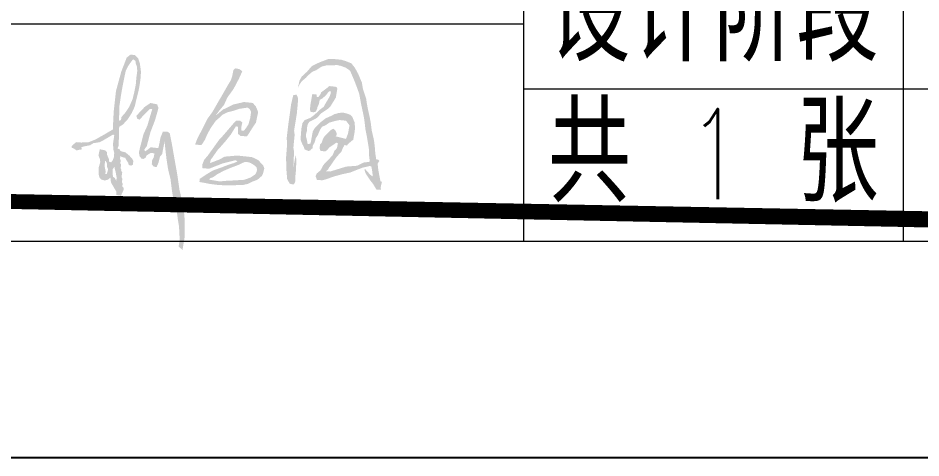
# Model space of a CAD drawing. Header units: millimetres. Extents: x 397874 to 6871063, y -8 to 5775840.
# Drawn here: x 429199.26 to 429224.25, y 2812595.3 to 2812607.47 of the extents above; entities that cross this region are included whole.
import ezdxf

# ---------------------------------------------------------------- set-up
doc = ezdxf.new("R2010")
doc.units = ezdxf.units.MM
doc.header["$LTSCALE"] = 1000
doc.linetypes.add('CONTINOUS', pattern=[0])
doc.layers.add('FRAME', color=3, linetype='Continuous', lineweight=18)
doc.layers.add('PUB_TEXT', color=7, linetype='Continuous')
doc.layers.add('文字', color=4, linetype='Continuous')
doc.styles.add('dxfs', font='txt.shx', dxfattribs={"width": 0.7, "bigfont": 'dxfs.shx'})
doc.styles.add('FRAME', font='simhei.ttf', dxfattribs={"width": 0.7})

# ---------------------------------------------------------------- blocks, each defined once
blk = doc.blocks.new('a1-25')
at = {"layer": 'FRAME', "lineweight": 18}
for p, q in [((433070.6497665268, 2815069.961964774), (433070.6497665268, 2815139.961964774)), ((433088.1497665268, 2815100.961964774), (433088.1497665268, 2815069.961964774)), ((433070.6497665268, 2815079.961964774), (433000.6497665268, 2815079.961964774)), ((433140.6497665268, 2815076.961964774), (433070.6497665268, 2815076.961964774)), ((432566.6497665268, 2815069.961964774), (433140.6497665268, 2815069.961964774)), ((432556.6497665268, 2815059.961964774), (433150.6497665268, 2815059.961964774))]:
    blk.add_line(p, q, dxfattribs=at)
at = {"layer": 'FRAME', "lineweight": 18, "char_height": 4, "attachment_point": 5, "style": 'FRAME'}
for s, insert, width in [('设计阶段', (433079.3997665268, 2815080.461964774), 23.61016949152552), ('共    张', (433079.3997665268, 2815073.961964774), 20.45423728813556)]:
    blk.add_mtext(s, dxfattribs=dict(at, insert=insert, width=width))

msp = doc.modelspace()

# ---------------------------------------------------------------- hatches: boundary and pattern name
at = {"layer": '文字', "lineweight": -3}
h = msp.add_hatch(color=256, dxfattribs=at)
h.paths.add_polyline_path([(429202.299580846, 2812604.674551173), (429202.4055851339, 2812604.84209701), (429202.4829642726, 2812605.009914952), (429202.5352499639, 2812605.225135374), (429202.604722668, 2812605.510726183), (429202.644185809, 2812605.761634783), (429202.6593936183, 2812605.983393036), (429202.6282539591, 2812606.213323598), (429202.5777803785, 2812606.360707597), (429202.4872489455, 2812606.443525164), (429202.3697472461, 2812606.454693221), (429202.2645380162, 2812606.37296285), (429202.1149223256, 2812605.987032902), (429201.9675782421, 2812605.449526499), (429201.9035950555, 2812604.871370219), (429201.879734098, 2812604.383720122), (429201.6292363685, 2812604.236877047), (429201.395909288, 2812604.106107545), (429201.1955554723, 2812604.026827788), (429200.9989982485, 2812604.023283583), (429200.8575062715, 2812604.033906493), (429200.7419459349, 2812603.920574084), (429200.7401894606, 2812603.879537231), (429200.8068923131, 2812603.854619422), (429200.871649297, 2812603.803732029), (429200.9333856418, 2812603.819601051), (429201.0281685009, 2812603.834463457), (429201.0035184813, 2812603.888803938), (429201.0599942612, 2812603.910420916), (429201.250909891, 2812603.947801461), (429201.3426770815, 2812604.005295872), (429201.5104624052, 2812604.030967349), (429201.6175524122, 2812604.085759932), (429201.7084196471, 2812604.13815044), (429201.8906041076, 2812604.245483479), (429201.9202038185, 2812604.219214096), (429201.912554285, 2812604.175831437), (429201.8870637142, 2812604.001400098), (429201.8911610269, 2812603.84543299), (429201.918897592, 2812603.733889876), (429201.907964028, 2812603.612148298), (429201.8743383731, 2812603.525983132), (429201.8337933398, 2812603.475244491), (429201.7789594978, 2812603.492806984), (429201.771128336, 2812603.56786322), (429201.7222783579, 2812603.679096145), (429201.714897092, 2812603.756704321), (429201.673574422, 2812603.806090883), (429201.5182422893, 2812603.836111397), (429201.4825364817, 2812603.66348128), (429201.522521222, 2812603.561705345), (429201.5324561908, 2812603.483646831), (429201.4901350127, 2812603.333233336), (429201.4884314341, 2812603.143095929), (429201.5135432542, 2812603.04657376), (429201.5680850018, 2812602.997487589), (429201.6607758803, 2812602.97061866), (429201.7501471513, 2812602.999591572), (429201.8129225522, 2812603.056935478), (429201.8282810142, 2812602.920032829), (429201.8886961499, 2812602.814654465), (429201.9818726475, 2812602.656136641), (429201.9751348887, 2812602.57312422), (429202.1058289162, 2812602.552710607), (429202.1749595134, 2812602.703702566), (429202.1798292617, 2812602.768692998), (429202.141003821, 2812602.810109728), (429202.1555515444, 2812602.883271015), (429202.130824469, 2812602.920555616), (429202.1434855079, 2812603.020389248), (429202.1214822517, 2812603.063778445), (429202.1407095925, 2812603.210194827), (429202.1105375332, 2812603.236069169), (429202.1127822758, 2812603.276829048), (429202.0941647151, 2812603.311390169), (429202.1100213015, 2812603.410660289), (429202.0874549318, 2812603.450856363), (429202.1000246531, 2812603.540828701), (429202.0774117257, 2812603.562074373), (429202.0894184024, 2812603.648853526), (429202.1178052556, 2812603.632324555), (429202.163486029, 2812603.611099993), (429202.2210055618, 2812603.600957747), (429202.2453598017, 2812603.552215285), (429202.3043092331, 2812603.466094465), (429202.319457225, 2812603.402513038), (429202.3886328209, 2812603.383730635), (429202.4342073449, 2812603.408619166), (429202.4471499021, 2812603.510049367), (429202.4275889476, 2812603.557946592), (429202.3412873661, 2812603.657121522), (429202.2293301788, 2812603.750942832), (429202.095490763, 2812603.786065883), (429202.0700774323, 2812603.833708993), (429202.012275774, 2812603.858226926), (429202.0416958337, 2812603.943770363), (429202.0561892763, 2812604.459600657), (429202.1573152975, 2812604.518174455)])
h.paths.add_polyline_path([(429202.0511845071, 2812604.737668666), (429202.0644236752, 2812604.85987226), (429202.0641370537, 2812605.046729826), (429202.0877944371, 2812605.204457784), (429202.1107419152, 2812605.35815967), (429202.1419778843, 2812605.535307654), (429202.1793726296, 2812605.723823522), (429202.2125079189, 2812605.888182814), (429202.237834218, 2812606.008255122), (429202.2961029261, 2812606.126670041), (429202.3629093003, 2812606.222823204), (429202.4391935808, 2812606.3256077), (429202.5067473152, 2812606.284637272), (429202.5115050348, 2812606.217378102), (429202.5482648457, 2812606.119568467), (429202.5565907923, 2812606.001864903), (429202.5305733592, 2812605.807191712), (429202.5161634698, 2812605.631228083), (429202.4759290954, 2812605.426607878), (429202.4276366336, 2812605.223408534), (429202.331474917, 2812605.007893492), (429202.2189477733, 2812604.840928038), (429202.1203884734, 2812604.729617437), (429202.1054803981, 2812604.645069541), (429202.0481332364, 2812604.626122512)], flags=16)
h.paths.add_polyline_path([(429201.6697664419, 2812603.519630864), (429201.649060545, 2812603.390618062), (429201.6805651677, 2812603.221784396), (429201.6730090464, 2812603.155764302), (429201.710995141, 2812603.15110735), (429201.7495292085, 2812603.276976564), (429201.7239948455, 2812603.340667423), (429201.7119593788, 2812603.469330504)], flags=16)
h.paths.add_polyline_path([(429201.9221887509, 2812603.352663087), (429201.93933979, 2812603.27587495), (429201.9572995305, 2812603.215560669), (429201.9868233576, 2812603.047076272), (429201.9721641666, 2812602.963939868), (429201.9352041525, 2812603.044220811), (429201.8888229602, 2812603.070767941), (429201.8762210803, 2812603.138301414), (429201.8722224776, 2812603.277793244)], flags=16)
h.paths.add_polyline_path([(429203.1090485593, 2812605.078329986), (429202.920411652, 2812605.117337978), (429202.7586901817, 2812605.00507181), (429202.6453822725, 2812604.884268972), (429202.5318358741, 2812604.762860711), (429202.5530149522, 2812604.687298662), (429202.6187974, 2812604.652714635), (429202.7585035139, 2812604.809086155), (429202.9073985168, 2812604.952344998), (429202.9739912176, 2812604.954968419), (429202.9177812957, 2812604.766635675), (429202.8389571984, 2812604.498970435), (429202.7248649937, 2812604.24327008), (429202.6653882409, 2812604.003797485), (429202.6323478008, 2812603.881640844), (429202.6022042935, 2812603.743300797), (429202.6217498491, 2812603.642168894), (429202.676059314, 2812603.575130627), (429202.7295326376, 2812603.568574919), (429202.7875873195, 2812603.604307978), (429202.8156190552, 2812603.665446566), (429202.9256600561, 2812603.735109568), (429203.0330978828, 2812603.724784676), (429203.0086908713, 2812603.602671774), (429202.9627859234, 2812603.521699857), (429202.959040707, 2812603.418928531), (429203.0166300205, 2812603.354185071), (429203.0929027814, 2812603.346482288), (429203.1471603308, 2812603.474824164), (429203.1863202509, 2812603.631686098), (429203.2446938506, 2812603.701840109), (429203.3131610584, 2812604.057524662), (429203.326651278, 2812603.905744649), (429203.3641349697, 2812603.58022084), (429203.4086470325, 2812603.29056082), (429203.4772828408, 2812603.011259881), (429203.5151168713, 2812602.701293916), (429203.5486310231, 2812602.500013427), (429203.5916528539, 2812602.320041387), (429203.6557500055, 2812602.077319171), (429203.6805666797, 2812601.891937844), (429203.7109604594, 2812601.705573123), (429203.72446361, 2812601.504948032), (429203.7286185673, 2812601.300225116), (429203.701595441, 2812601.146969351), (429203.8082360323, 2812601.050591969), (429203.8673550379, 2812601.402178649), (429203.8731731968, 2812601.728686471), (429203.8609586158, 2812602.01815055), (429203.8058101879, 2812602.373942227), (429203.7251841044, 2812602.715692501), (429203.6600296325, 2812603.162497249), (429203.5803602515, 2812603.607510539), (429203.5131979692, 2812603.994758029), (429203.4566989546, 2812604.277665138), (429203.4035445489, 2812604.318641798), (429203.2672387678, 2812604.328310674), (429203.2015082357, 2812604.167514559), (429203.1682572193, 2812603.995245266), (429203.1400790331, 2812603.868051109), (429202.9256946286, 2812603.891487353), (429202.8384531424, 2812603.820677264), (429202.770558855, 2812603.778059897), (429202.750534914, 2812603.827560324), (429202.8184161838, 2812603.919022734), (429202.9221386272, 2812604.31158737), (429203.0496236449, 2812604.643477263), (429203.1256591599, 2812604.911634255), (429203.1412222348, 2812604.983590702)])
h.paths.add_polyline_path([(429205.0605238341, 2812604.861452974), (429205.2168755592, 2812604.900740939), (429205.3733509644, 2812604.953378534), (429205.616344817, 2812604.990760594), (429205.6722108051, 2812604.940795696), (429205.7065808419, 2812604.870106862), (429205.68410559, 2812604.704698751), (429205.6352972803, 2812604.529525821), (429205.5642070835, 2812604.417261147), (429205.5029020873, 2812604.347842441), (429205.441958027, 2812604.35635995), (429205.4336671568, 2812604.435821712), (429205.4653091668, 2812604.577327847), (429205.4025731576, 2812604.62627554), (429205.2960832701, 2812604.629452619), (429205.219894906, 2812604.551515386), (429205.0961415195, 2812604.406193916), (429204.9526671669, 2812604.238826307), (429204.8173366995, 2812604.09108899), (429204.6425642194, 2812603.846974883), (429204.4980872525, 2812603.647364738), (429204.4151851581, 2812603.556399728), (429204.360131654, 2812603.421250245), (429204.3613051604, 2812603.314072117), (429204.5434987964, 2812603.297546425), (429204.7471682113, 2812603.377519513), (429204.929084246, 2812603.44795692), (429205.2790627657, 2812603.53556031), (429205.3285635901, 2812603.500089153), (429205.2386251837, 2812603.45800497), (429205.0705727846, 2812603.402951564), (429204.9009959605, 2812603.339252715), (429204.6437673639, 2812603.246437824), (429204.4937919285, 2812603.156216166), (429204.2845396618, 2812603.019284736), (429204.2779471641, 2812602.931304446), (429204.3882582914, 2812602.911853619), (429204.5738919028, 2812602.876892831), (429204.7899307096, 2812602.849942227), (429205.0166407414, 2812602.83734469), (429205.3189305495, 2812602.844214165), (429205.500990428, 2812602.852226311), (429205.6149787959, 2812602.878927023), (429205.7248886428, 2812602.933089663), (429205.8875955231, 2812602.995771296), (429206.009246429, 2812603.102331162), (429206.0395077714, 2812603.172766556), (429206.0739512895, 2812603.304864416), (429206.0454315506, 2812603.383435978), (429205.9106297861, 2812603.532488993), (429205.7341427514, 2812603.619322597), (429205.3219061489, 2812603.663144669), (429204.9706404684, 2812603.631482466), (429204.8392347484, 2812603.556595874), (429204.5714488118, 2812603.454499713), (429204.5870742239, 2812603.543115828), (429204.6451965952, 2812603.619781386), (429204.714381258, 2812603.721239242), (429204.7974295486, 2812603.838081049), (429204.8765430232, 2812603.919959653), (429204.9995342023, 2812604.060958426), (429205.1431007218, 2812604.239374997), (429205.2864243542, 2812604.470388429), (429205.3404983934, 2812604.460853716), (429205.3441123944, 2812604.266331112), (429205.4153765296, 2812604.20250824), (429205.5926056867, 2812604.195772213), (429205.639789619, 2812604.260995175), (429205.7518920396, 2812604.440895335), (429205.8419339447, 2812604.572103941), (429205.9027975569, 2812604.866685807), (429205.8388880496, 2812605.022811678), (429205.7524121907, 2812605.118639798), (429205.5114374654, 2812605.14330161), (429205.220868486, 2812605.076422636), (429204.9281566394, 2812604.934150274), (429204.7222207459, 2812604.765434103), (429204.8359215823, 2812604.916985307), (429204.9577245032, 2812605.063230657), (429205.0524533726, 2812605.271612734), (429205.2203318244, 2812605.502753635), (429205.3679473111, 2812605.783038866), (429205.4622950717, 2812605.989259569), (429205.3971386631, 2812606.049776911), (429205.2746120826, 2812606.075838799), (429205.2200432634, 2812606.031975099), (429205.1836616388, 2812605.852898257), (429205.1476836782, 2812605.75004231), (429205.0394621957, 2812605.566325027), (429204.9132292755, 2812605.344678532), (429204.7892385372, 2812605.134770393), (429204.6463373555, 2812604.882314744), (429204.501860389, 2812604.6827046), (429204.3540627947, 2812604.389235396), (429204.2199058253, 2812604.134319901), (429204.1573539274, 2812603.969292666), (429204.3301334623, 2812603.949969787), (429204.3747733152, 2812604.013412766), (429204.4337816611, 2812604.107750688), (429204.4869296229, 2812604.232093304), (429204.581295412, 2812604.41230782), (429204.7302219914, 2812604.624504766), (429204.7937776376, 2812604.676716474), (429204.9096514448, 2812604.78999883)])
h.paths.add_polyline_path([(429205.5232093264, 2812603.482764893), (429205.5609700852, 2812603.488525484), (429205.655151532, 2812603.471918754), (429205.7063633525, 2812603.44977548), (429205.7984596957, 2812603.391574), (429205.8591136946, 2812603.333671364), (429205.8742526611, 2812603.27068101), (429205.8536097961, 2812603.198264041), (429205.8293671249, 2812603.15008564), (429205.7865549698, 2812603.115672167), (429205.686106334, 2812603.052081821), (429205.5206761672, 2812602.992081462), (429205.2447374198, 2812602.975170673), (429205.0249440605, 2812602.964095803), (429204.8356960476, 2812602.947634965), (429204.5476123909, 2812602.995809217), (429204.5683101811, 2812603.032354168), (429204.6654469701, 2812603.068569887), (429204.7637919988, 2812603.141913053), (429204.9522719216, 2812603.24203785), (429205.1657262621, 2812603.332424627), (429205.359999754, 2812603.404856031)], flags=16)
h.paths.add_polyline_path([(429209.288051974, 2812602.95070565), (429209.3301287829, 2812602.934741914), (429209.3078359482, 2812602.844683485), (429209.2955343602, 2812602.787041218), (429209.3010060042, 2812602.721323153), (429209.1788133332, 2812602.719371665), (429209.1273284298, 2812602.803214053), (429209.0830405946, 2812602.879379022), (429209.0026489999, 2812602.981135104), (429208.8794306903, 2812603.167343031), (429208.8457461549, 2812603.267271781), (429208.8608612372, 2812603.292376142), (429208.9252693667, 2812603.221207932), (429209.0057794987, 2812603.132247612), (429209.0776218656, 2812603.078993594), (429209.0596547257, 2812603.231690055), (429209.046583984, 2812603.315167324), (429209.0355961462, 2812603.361963302), (429208.9948619893, 2812603.373418089), (429208.7923162179, 2812603.32795983), (429208.4466044377, 2812603.192382014), (429208.2267422122, 2812603.145704858), (429207.9907875601, 2812603.080504057), (429207.7741040504, 2812603.003360722), (429207.6755756889, 2812602.978011532), (429207.530330692, 2812602.990805429), (429207.4931373121, 2812603.087089382), (429207.5239697895, 2812603.164961454), (429207.6321144444, 2812603.256970861), (429207.7117079762, 2812603.405281461), (429207.8821412479, 2812603.583417897), (429207.9730879939, 2812603.687004219), (429208.013911718, 2812603.797292455), (429208.0589011726, 2812603.834218127), (429208.0866927961, 2812603.8827207), (429208.1099533206, 2812604.002514184), (429208.0640953281, 2812604.021280773), (429208.0069131767, 2812603.975824415), (429207.8690126264, 2812603.884789571), (429207.8321975148, 2812603.833605827), (429207.7917198432, 2812603.798020733), (429207.7555071311, 2812603.774500377), (429207.6286744, 2812603.794728283), (429207.602680441, 2812603.86553142), (429207.6167988544, 2812603.969847936), (429207.6587377926, 2812604.013719827), (429207.6922860434, 2812604.106993815), (429207.7258038158, 2812604.175847939), (429207.7935892665, 2812604.245068079), (429207.8624706063, 2812604.320503314), (429207.930502811, 2812604.378999359), (429207.9819588219, 2812604.404104215), (429208.0218437575, 2812604.3757102), (429208.0550252092, 2812604.333545398), (429208.0739407139, 2812604.283215429), (429208.0723705646, 2812604.225817099), (429208.0433549122, 2812604.194619273), (429208.3344667, 2812604.124063364), (429208.3873399864, 2812604.264649487), (429208.4025639608, 2812604.338865427), (429208.4179064715, 2812604.425877132), (429208.4327651463, 2812604.498021358), (429208.3565200348, 2812604.599046304), (429208.3273665211, 2812604.627684155), (429208.1551693822, 2812604.645230443), (429208.0396898743, 2812604.62073412), (429207.875558265, 2812604.57491074), (429207.7755783773, 2812604.504959017), (429207.6709584906, 2812604.457186573), (429207.6225627358, 2812604.388819763), (429207.582953447, 2812604.297542436), (429207.5511387791, 2812604.22121805), (429207.4988432862, 2812604.14285823), (429207.4680204713, 2812604.028670437), (429207.4159717318, 2812603.93958652), (429207.4086754336, 2812603.861836639), (429207.3679509391, 2812603.836975705), (429207.3444244219, 2812603.800537793), (429207.2889404735, 2812603.788959886), (429207.18624639, 2812603.836973308), (429207.1691573733, 2812603.897661805), (429207.1269427799, 2812603.973461204), (429207.083988003, 2812604.08143288), (429207.0817672373, 2812604.177949846), (429207.099636225, 2812604.412648027), (429207.1300841644, 2812604.561079861), (429207.1868913537, 2812604.640780224), (429207.3502843915, 2812604.70664608), (429207.4339251081, 2812604.768798303), (429207.5124420575, 2812604.838262267), (429207.6001011273, 2812604.923203249), (429207.7184551703, 2812605.010637205), (429207.782203021, 2812605.129700012), (429207.8324252721, 2812605.208425401), (429207.8898349297, 2812605.315789089), (429207.9170047687, 2812605.409259825), (429207.9041904435, 2812605.445697277), (429207.867118916, 2812605.44155335), (429207.8289611614, 2812605.394878604), (429207.7683727881, 2812605.317981094), (429207.678028502, 2812605.242058048), (429207.6098680981, 2812605.207081963), (429207.5795573392, 2812605.07296596), (429207.5443316246, 2812605.006549119), (429207.5351991761, 2812604.954756431), (429207.5143579538, 2812604.909300569), (429207.4880275191, 2812604.869084809), (429207.4308357141, 2812604.859944221), (429207.348271579, 2812604.876638633), (429207.3377675782, 2812604.93830209), (429207.3474927633, 2812605.054073887), (429207.4019221552, 2812605.362758308), (429207.4631419061, 2812605.358371997), (429207.5177766248, 2812605.353010626), (429207.5258421623, 2812605.289641008), (429207.5520636281, 2812605.280745201), (429207.5819380782, 2812605.2925665), (429207.6278952141, 2812605.359227176), (429207.6478516725, 2812605.410008628), (429207.8228140105, 2812605.541503133), (429207.8709726739, 2812605.584278319), (429207.9595097797, 2812605.577211298), (429208.0739029832, 2812605.559176818), (429208.0935490862, 2812605.512990281), (429208.0832022033, 2812605.442186682), (429208.0545904138, 2812605.267797656), (429208.0247256262, 2812605.219660638), (429207.9045636635, 2812605.024207438), (429207.8298278889, 2812604.951940573), (429207.6483990722, 2812604.832266868), (429207.5315310746, 2812604.704671811), (429207.4560550479, 2812604.664577284), (429207.3200995312, 2812604.596696781), (429207.2911093007, 2812604.554218619), (429207.2688068035, 2812604.50047591), (429207.256751969, 2812604.432109546), (429207.2567712856, 2812604.359478056), (429207.2320399182, 2812604.26771353), (429207.22547421, 2812604.19410703), (429207.2475685175, 2812604.113310919), (429207.2614883943, 2812604.046772845), (429207.260648835, 2812603.993517895), (429207.3010177016, 2812603.979991443), (429207.3510124376, 2812603.996809451), (429207.366483157, 2812604.060301247), (429207.3938805023, 2812604.215679314), (429207.4171410273, 2812604.3354728), (429207.4684591675, 2812604.420413285), (429207.6301641981, 2812604.582496391), (429207.7713524429, 2812604.692176675), (429207.9127970086, 2812604.754817057), (429208.0213738554, 2812604.810698836), (429208.1400225027, 2812604.841044737), (429208.2529449328, 2812604.85103915), (429208.3838055236, 2812604.81728431), (429208.4534464409, 2812604.787915768), (429208.5096801496, 2812604.731005643), (429208.5354274325, 2812604.67092659), (429208.5743543403, 2812604.576481799), (429208.583663214, 2812604.423175894), (429208.5747871045, 2812604.324343403), (429208.5564326365, 2812604.219408071), (429208.534880063, 2812604.097177351), (429208.4889132641, 2812604.066832394), (429208.4383160602, 2812604.02235106), (429208.3576073917, 2812603.94045679), (429208.2961408868, 2812603.955567197), (429208.253599558, 2812603.884031966), (429208.2048035194, 2812603.7654888), (429208.1342142369, 2812603.692490846), (429208.0477793426, 2812603.59024504), (429207.9351422302, 2812603.424263614), (429207.8702887418, 2812603.335301393), (429207.8333550934, 2812603.271321886), (429207.7765382328, 2812603.227937195), (429207.9014162677, 2812603.22087067), (429208.0420116978, 2812603.266571859), (429208.340819343, 2812603.357082775), (429208.6421498922, 2812603.380850409), (429208.8267575023, 2812603.470057921), (429208.9951637946, 2812603.491630208), (429208.9750915836, 2812603.643161392), (429208.9663755153, 2812603.860446343), (429208.9137456035, 2812604.180264737), (429208.8721045, 2812604.392674672), (429208.8424450606, 2812604.648788991), (429208.8117917944, 2812604.814402948), (429208.7550977692, 2812605.075310453), (429208.701728567, 2812605.366688657), (429208.64298592, 2812605.532304777), (429208.5818461594, 2812605.694749866), (429208.5263237334, 2812605.82843491), (429208.489716812, 2812605.911789986), (429208.4551830636, 2812605.994779557), (429208.4057811331, 2812606.041940593), (429208.3311349256, 2812606.091416751), (429208.1937624575, 2812606.14343939), (429208.0866847993, 2812606.166592326), (429208.0046140859, 2812606.16183851), (429207.8142513568, 2812606.161226706), (429207.6602391247, 2812606.124299593), (429207.5125844963, 2812606.026440198), (429207.4017449706, 2812605.979764495), (429207.2960388567, 2812605.889461235), (429207.2250842666, 2812605.814391518), (429207.106899634, 2812605.71514395), (429207.0577732809, 2812605.642633707), (429207.0028704018, 2812605.538615), (429207.0494011045, 2812605.741886199), (429207.1113224761, 2812605.85059053), (429207.2515446488, 2812605.978212873), (429207.3887534463, 2812606.136381682), (429207.5925040762, 2812606.237166605), (429207.8491814048, 2812606.335027456), (429208.0363750802, 2812606.329789718), (429208.2127186246, 2812606.311512308), (429208.3241895284, 2812606.276904189), (429208.4868726335, 2812606.211773352), (429208.5856863121, 2812606.08113553), (429208.6745087355, 2812605.918081495), (429208.7756003481, 2812605.677364495), (429208.8007644792, 2812605.516990623), (429208.8918309221, 2812605.243951024), (429208.9090578007, 2812605.123426849), (429208.94032312, 2812604.949160513), (429208.9922791496, 2812604.720745014), (429209.0245218123, 2812604.539897962), (429209.046032968, 2812604.358807036), (429209.1071265889, 2812604.097110557), (429209.1304642321, 2812603.926378159), (429209.1450192258, 2812603.728479379), (429209.1610219297, 2812603.62526003), (429209.1700648111, 2812603.555309697), (429209.2271380792, 2812603.551654523), (429209.2589768013, 2812603.513998685), (429209.2091199271, 2812603.437344999), (429209.2316321866, 2812603.249030137), (429209.262650752, 2812603.085487894)])
h.paths.add_polyline_path([(429206.97331968, 2812604.819580653), (429206.9978479659, 2812605.077892268), (429207.0088499114, 2812605.220106009), (429206.9963868205, 2812605.289106525), (429206.9610440372, 2812605.348077541), (429206.873418842, 2812605.330746439), (429206.8146744282, 2812605.077408919), (429206.7798171584, 2812604.81985945), (429206.7363585522, 2812604.513529835), (429206.6937007103, 2812604.151877508), (429206.7033844572, 2812603.967340952), (429206.676527658, 2812603.615352376), (429206.6816281164, 2812603.305050007), (429206.7067970941, 2812603.008788724), (429206.7762801256, 2812602.884026778), (429206.8774508042, 2812602.859155805), (429206.9270128855, 2812602.920735511), (429206.9299874594, 2812603.05733284), (429206.9526085239, 2812603.285396416), (429206.9591589184, 2812603.562000908), (429206.9402612606, 2812603.674327335), (429206.8779251082, 2812603.340756441), (429206.8966800519, 2812603.766394525), (429206.8786265193, 2812603.883456934), (429206.9132569809, 2812604.239492799), (429206.8971704096, 2812604.347807604)])

# ---------------------------------------------------------------- linework, layer by layer
msp.add_lwpolyline([(429261.258493166, 2813099.897622979), (429261.2584931664, 2812595.29762298), (428904.8584931665, 2812595.297622979), (428904.858493166, 2813099.897622979)], close=True)
at = {"color": 3, "linetype": 'CONTINOUS', "const_width": 0.5}
msp.add_lwpolyline([(428910.8584931763, 2812601.297622979), (429255.2584931762, 2812601.29762298), (429255.2584931762, 2813084.89762298), (428910.8584931763, 2813084.897622979), (428910.8584931768, 2812601.297622979)], dxfattribs=at)

# ---------------------------------------------------------------- block references
at = {"color": 3, "linetype": 'CONTINOUS', "xscale": 0.6000000000000227, "yscale": 0.6000000000000227, "zscale": 0.6000000000000227}
msp.add_blockref('a1-25', (169370.8686344605, 1123559.32044393), dxfattribs=at)

# ---------------------------------------------------------------- texts
at = {"layer": 'PUB_TEXT', "color": 0, "linetype": 'CONTINOUS', "ltscale": 5, "style": 'dxfs', "width": 0.7}
msp.add_text('1', height=2.5, dxfattribs=at).set_placement((429217.798231198, 2812602.452934705))

doc.saveas('drawing.dxf')
